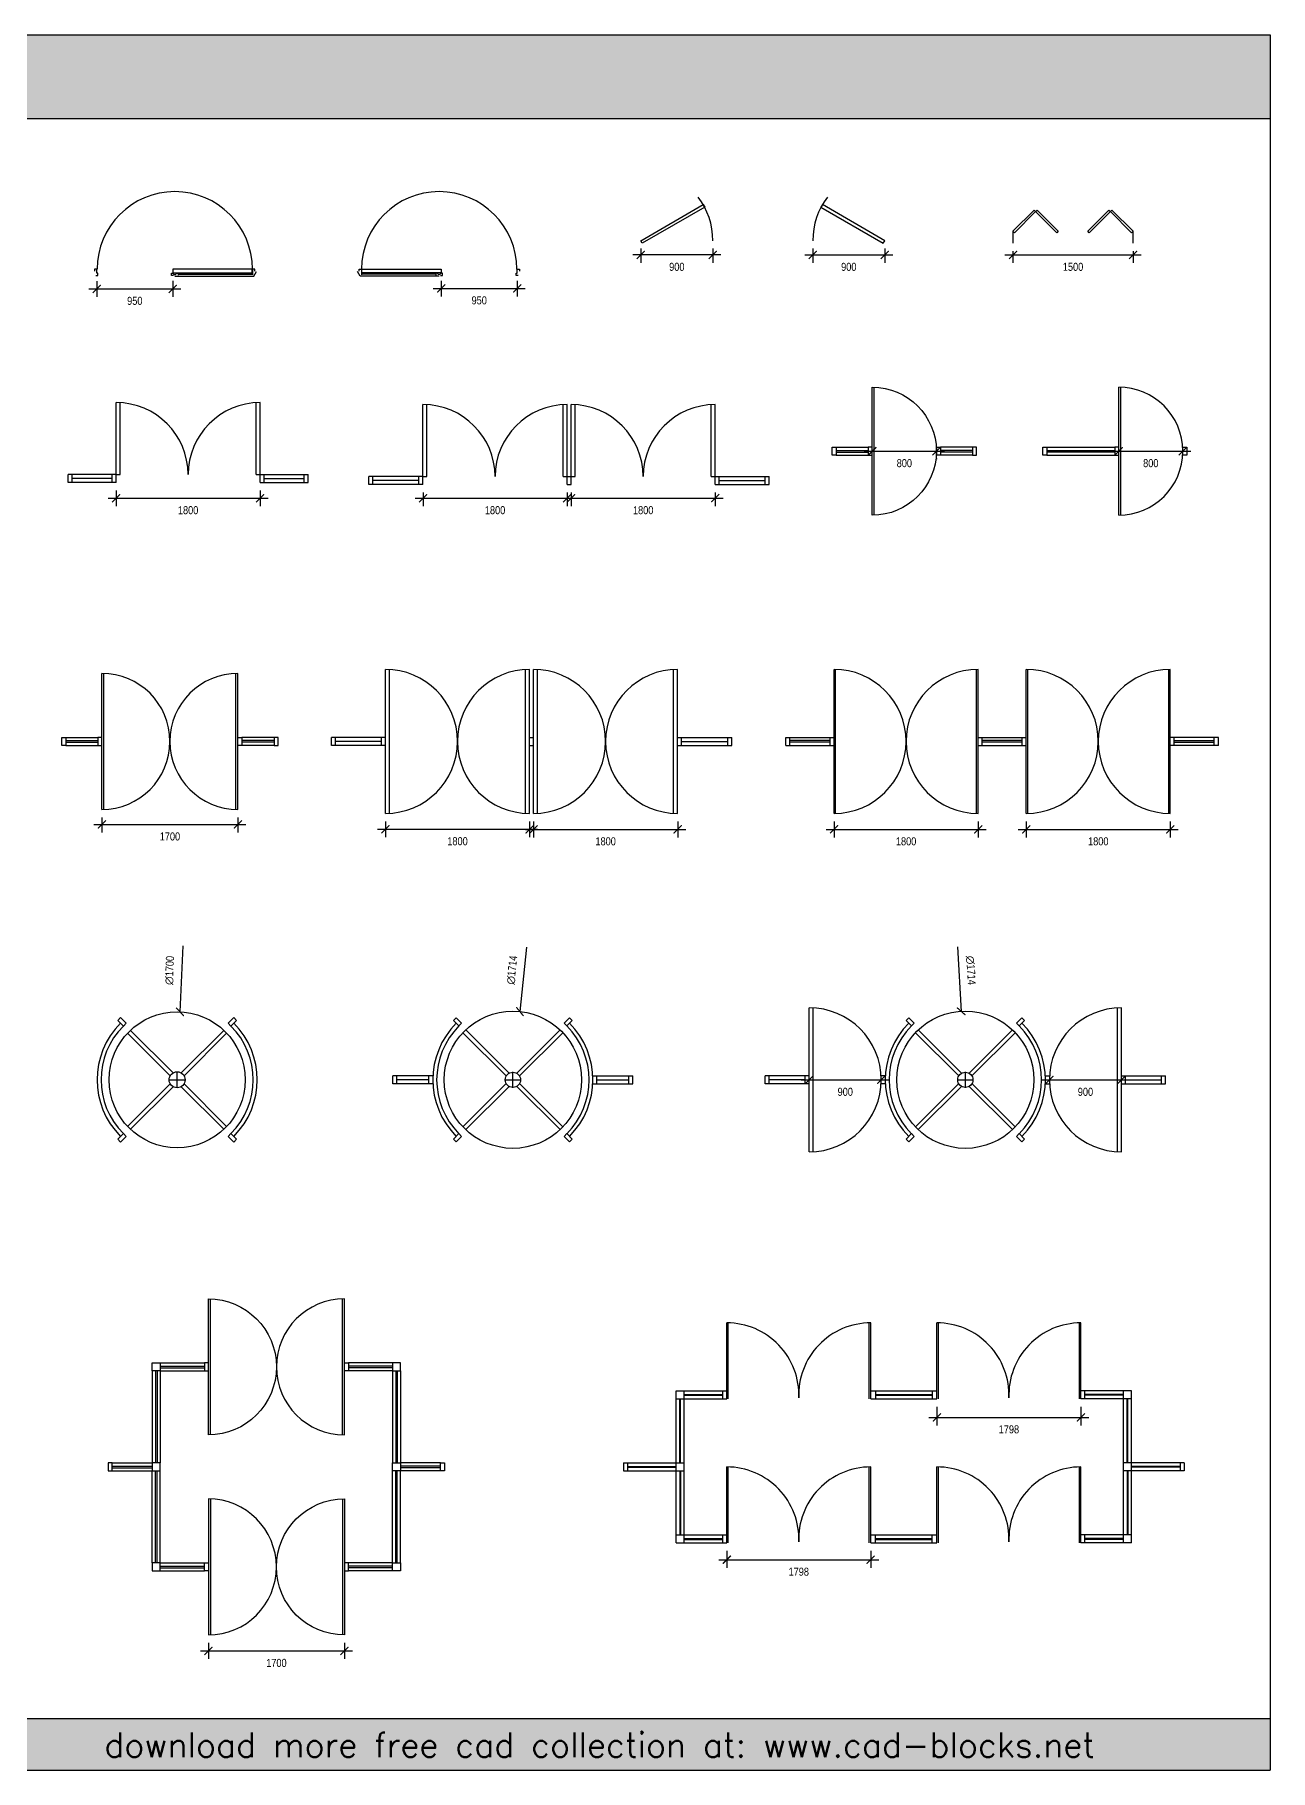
# Model space of a CAD drawing. Header units: millimetres. Extents: x -8671 to 35270, y 66420 to 88108.
# Drawn here: x 19838 to 35270, y 66420 to 88108 of the extents above; entities that cross this region are included whole.
import ezdxf

# ---------------------------------------------------------------- set-up
doc = ezdxf.new("R2010")
doc.units = ezdxf.units.MM
doc.layers.add('www.cad-blocks.net', color=7, linetype='Continuous')
doc.styles.add('DIM', font='', dxfattribs={"height": 100})
doc.styles.get("Standard").update_dxf_attribs({"font": 'arial.ttf'})
doc.styles.get('DIM').set_extended_font_data('VNI-Helve-Condense')
doc.dimstyles.new('100', dxfattribs={"dimtxt": 100, "dimasz": 100, "dimexe": 100, "dimexo": 100, "dimgap": 100, "dimtad": 2, "dimdec": 0, "dimzin": 0, "dimdsep": 46, "dimtxsty": 'DIM', "dimblk": 'ARCHTICK', "dimcen": 100, "dimdle": 100, "dimadec": 0, "dimazin": 0, "dimtfac": 1, "dimtdec": 0, "dimtofl": 0, "dimtmove": 0, "dimatfit": 3, "dimldrblk": 'ARCHTICK', "dimfxl": 0, "dimtolj": 1, "dimtzin": 0, "dimarcsym": 0})

# ---------------------------------------------------------------- blocks, each defined once
blk = doc.blocks.new('format')
at = {"true_color": 0x546d8e}
h = blk.add_hatch(color=155, dxfattribs=at)
h.set_gradient(color1=(68, 68, 68), color2=(84, 109, 142), tint=1)
h.paths.add_polyline_path([(-4943, 88108), (-4943, 87060), (35270, 87060), (35270, 88108)])
h = blk.add_hatch(color=155, dxfattribs=at)
h.set_gradient(color1=(68, 68, 68), color2=(84, 109, 142), tint=1)
h.paths.add_polyline_path([(-4943, 67066), (-4943, 66420), (35270, 66420), (35270, 67066)])
at = {"color": 155, "true_color": 0x546d8e}
for p, q in [((-4943, 88108), (35270, 88108)), ((35270, 88108), (35270, 66420)), ((-4943, 87060), (35270, 87060)), ((-4943, 67066), (35270, 67066)), ((-4943, 66420), (35270, 66420))]:
    blk.add_line(p, q, dxfattribs=at)
at = {"layer": 'www.cad-blocks.net', "insert": (20708, 66890), "char_height": 307.12, "attachment_point": 1}
blk.add_mtext_dynamic_manual_height_columns('{\\Fsimplex|c0;\\C255;\\c16777215;download more free cad collection at: www.cad-blocks.net}', width=45138.16, gutter_width=12.5, heights=[0], dxfattribs=at)
blk = doc.blocks.new('A$C6CEE78AA')
for p, q in [((1045, 25), (1975, 25)), ((1990, 0), (2025, 55)), ((1005, 0), (1990, 0))]:
    blk.add_line(p, q)
for points in [[(20, 5), (45, 5), (45, 35), (30, 35), (30, 85), (0, 85), (0, 60)], [(990, 5), (965, 5), (965, 35), (980, 35), (995, 20), (1015, 20), (1030, 35), (1045, 35), (1045, 10)], [(2005, 60), (2005, 85), (1975, 85), (1975, 15)]]:
    blk.add_lwpolyline(points)
blk.add_lwpolyline([(1970, 85), (980, 85), (980, 40), (1970, 40)], close=True)
blk.add_arc((1005, 85), 970, 0, 180)
blk = doc.blocks.new('A$C47083D60')
for p, q in [((35, 0), (0, 55)), ((980, 25), (50, 25)), ((1020, 0), (35, 0))]:
    blk.add_line(p, q)
for points in [[(20, 60), (20, 85), (50, 85), (50, 15)], [(1035, 5), (1060, 5), (1060, 35), (1045, 35), (1030, 20), (1010, 20), (995, 35), (980, 35), (980, 10)], [(2005, 5), (1980, 5), (1980, 35), (1995, 35), (1995, 85), (2025, 85), (2025, 60)]]:
    blk.add_lwpolyline(points)
blk.add_lwpolyline([(55, 85), (1045, 85), (1045, 40), (55, 40)], close=True)
blk.add_arc((1020, 85), 970, 0, 180)
blk = doc.blocks.new('A$C2BF52A1F')
blk.add_lwpolyline([(19, 0), (0, 32), (779, 482), (798, 450)], close=True)
blk.add_arc((0, 32), 900, 0, 37.3101)
blk = doc.blocks.new('A$C48774158')
blk.add_lwpolyline([(881, 0), (900, 32), (121, 482), (102, 450)], close=True)
blk.add_arc((900, 32), 900, 142.6899, 180)
blk = doc.blocks.new('A$C44466CE1')
for p, q in [((0, 150), (0, 0)), ((1500, 0), (1500, 150))]:
    blk.add_line(p, q)
for points in [[(18, 132), (0, 150), (265, 415), (283, 397)], [(548, 132), (283, 397), (301, 415), (566, 150)], [(952, 132), (934, 150), (1199, 415), (1217, 397)], [(1482, 132), (1217, 397), (1235, 415), (1500, 150)]]:
    blk.add_lwpolyline(points, close=True)
blk = doc.blocks.new('A$C0068412A')
for p, q in [((600, 0), (600, 1000)), ((650, 100), (650, 999)), ((2350, 100), (2350, 999)), ((2400, 0), (2400, 1000)), ((600, 100), (0, 100)), ((0, 0), (0, 100)), ((600, 0), (0, 0)), ((50, 0), (50, 100)), ((550, 50), (50, 50)), ((550, 0), (550, 100)), ((600, 100), (650, 100)), ((2350, 100), (2400, 100)), ((2400, 100), (3000, 100)), ((2400, 0), (3000, 0)), ((2450, 0), (2450, 100)), ((2450, 50), (2950, 50)), ((2950, 0), (2950, 100)), ((3000, 0), (3000, 100))]:
    blk.add_line(p, q)
for centre, start, end in [((600, 100), 0, 90), ((2400, 100), 90, 180)]:
    blk.add_arc(centre, 900, start, end)
blk = doc.blocks.new('A$C2B3A1B64')
for p, q in [((675, 1), (675, 1000)), ((725, 100), (725, 999)), ((2425, 100), (2425, 999)), ((2475, 1), (2475, 1000)), ((2525, 1), (2525, 1000)), ((2575, 100), (2575, 999)), ((4275, 100), (4275, 999)), ((4325, 1), (4325, 1000)), ((0, 0), (0, 100)), ((675, 100), (0, 100)), ((674, 0), (0, 0)), ((50, 0), (50, 100)), ((625, 50), (50, 50)), ((625, 0), (625, 100)), ((675, 100), (725, 100)), ((2425, 100), (2475, 100)), ((2475, 100), (2525, 100)), ((2476, 0), (2524, 0)), ((2525, 100), (2575, 100)), ((4275, 100), (4325, 100)), ((4325, 100), (5000, 100)), ((4326, 0), (5000, 0)), ((4375, 0), (4375, 100)), ((4375, 50), (4950, 50)), ((4950, 0), (4950, 100)), ((5000, 0), (5000, 100))]:
    blk.add_line(p, q)
for centre, radius, start, end in [((675, 100), 900, 0, 90), ((2475, 100), 900, 90, 180), ((2525, 100), 900, 0, 90), ((4325, 100), 900, 90, 180), ((674, 1), 0.9, 270, 0), ((2476, 1), 0.9, 180, 270), ((2524, 1), 0.9, 270, 0), ((4326, 1), 0.9, 180, 270)]:
    blk.add_arc(centre, radius, start, end)
blk = doc.blocks.new('A$C264F5B45')
for p, q in [((525, 0), (525, 1600)), ((50, 850), (450, 850)), ((50, 810), (450, 810)), ((50, 790), (450, 790)), ((50, 750), (450, 750)), ((1750, 850), (1350, 850)), ((1750, 810), (1350, 810)), ((1750, 790), (1350, 790)), ((1750, 750), (1350, 750))]:
    blk.add_line(p, q)
blk.add_lwpolyline([(500, 1600, -1), (500, 0)], format="xyb", close=True)
for points in [[(0, 850), (50, 850), (50, 750), (0, 750)], [(500, 850), (450, 850), (450, 750), (500, 750)], [(1300, 850), (1350, 850), (1350, 750), (1300, 750)], [(1800, 850), (1750, 850), (1750, 750), (1800, 750)]]:
    blk.add_lwpolyline(points, close=True)
blk = doc.blocks.new('A$C43E04579')
for p, q in [((950, 0), (950, 1600)), ((975, 0), (975, 1600)), ((50, 850), (900, 850)), ((50, 810), (900, 810)), ((50, 790), (900, 790)), ((50, 750), (900, 750))]:
    blk.add_line(p, q)
for points in [[(0, 850), (50, 850), (50, 750), (0, 750)], [(950, 850), (900, 850), (900, 750), (950, 750)], [(1750, 850), (1800, 850), (1800, 750), (1750, 750)]]:
    blk.add_lwpolyline(points, close=True)
blk.add_arc((950, 800), 800, 270, 90)
blk = doc.blocks.new('A$C5795584D')
for p, q in [((500, 0), (500, 1700)), ((525, 0), (525, 1700)), ((2175, 0), (2175, 1700)), ((2200, 0), (2200, 1700)), ((50, 900), (450, 900)), ((2650, 900), (2250, 900)), ((50, 860), (450, 860)), ((50, 840), (450, 840)), ((50, 800), (450, 800)), ((2650, 860), (2250, 860)), ((2650, 840), (2250, 840)), ((2650, 800), (2250, 800))]:
    blk.add_line(p, q)
for points in [[(0, 900), (50, 900), (50, 800), (0, 800)], [(500, 900), (450, 900), (450, 800), (500, 800)], [(2200, 900), (2250, 900), (2250, 800), (2200, 800)], [(2700, 900), (2650, 900), (2650, 800), (2700, 800)]]:
    blk.add_lwpolyline(points, close=True)
for centre, start, end in [((500, 850), 270, 90), ((2200, 850), 90, 270)]:
    blk.add_arc(centre, 850, start, end)
blk = doc.blocks.new('A$C19C41023')
for p, q in [((675, 0), (675, 1800)), ((725, 1), (725, 1799)), ((2425, 1), (2425, 1799)), ((2475, 0), (2475, 1800)), ((2525, 0), (2525, 1800)), ((2575, 1), (2575, 1799)), ((4275, 1), (4275, 1799)), ((4325, 0), (4325, 1800)), ((675, 950), (0, 950)), ((0, 850), (0, 950)), ((50, 850), (50, 950)), ((625, 900), (50, 900)), ((625, 850), (625, 950)), ((2475, 950), (2525, 950)), ((4325, 950), (5000, 950)), ((4375, 850), (4375, 950)), ((4375, 900), (4950, 900)), ((4950, 850), (4950, 950)), ((5000, 850), (5000, 950)), ((675, 850), (0, 850)), ((2475, 850), (2525, 850)), ((4325, 850), (5000, 850))]:
    blk.add_line(p, q)
for centre, start, end in [((675, 900), 270, 90), ((2475, 900), 90, 270), ((2525, 900), 270, 90), ((4325, 900), 90, 270)]:
    blk.add_arc(centre, 900, start, end)
blk = doc.blocks.new('A$C10676B10')
for p, q in [((600, 0), (600, 1800)), ((620, 0), (620, 1800)), ((2380, 0), (2380, 1800)), ((2400, 0), (2400, 1800)), ((3000, 0), (3000, 1800)), ((3020, 0), (3020, 1800)), ((4780, 0), (4780, 1800)), ((4800, 0), (4800, 1800)), ((0, 950), (600, 950)), ((0, 850), (0, 950)), ((50, 850), (50, 950)), ((550, 910), (50, 910)), ((550, 890), (50, 890)), ((550, 850), (550, 950)), ((2400, 950), (3000, 950)), ((2450, 850), (2450, 950)), ((2950, 910), (2450, 910)), ((2950, 890), (2450, 890)), ((2950, 850), (2950, 950)), ((5400, 950), (4800, 950)), ((4850, 850), (4850, 950)), ((4850, 910), (5350, 910)), ((4850, 890), (5350, 890)), ((5350, 850), (5350, 950)), ((5400, 850), (5400, 950)), ((0, 850), (600, 850)), ((2400, 850), (3000, 850)), ((5400, 850), (4800, 850))]:
    blk.add_line(p, q)
for centre, start, end in [((600, 900), 270, 90), ((2400, 900), 90, 270), ((3000, 900), 270, 90), ((4800, 900), 90, 270)]:
    blk.add_arc(centre, 900, start, end)
blk = doc.blocks.new('A$C4CEE4698')
for points in [[(327, 1522), (256, 1592), (292, 1628), (362, 1557), (327, 1522)], [(1670, 1522), (1741, 1592), (1706, 1628), (1635, 1557), (1670, 1522)], [(380, 1433), (912, 901)], [(416, 1468), (948, 936)], [(1049, 936), (1582, 1468)], [(1085, 901), (1617, 1433)], [(380, 267), (912, 799)], [(416, 232), (948, 764)], [(1049, 764), (1582, 232)], [(1085, 799), (1617, 267)], [(327, 178), (256, 108), (292, 72), (362, 143), (327, 178)], [(1670, 178), (1635, 143), (1706, 72), (1741, 108), (1670, 178)]]:
    blk.add_lwpolyline(points)
for radius in [850, 100]:
    blk.add_circle((999, 850), radius)
for radius, start, end in [(1000, 135, 225), (1000, 135, 225), (950, 135, 225), (950, 315, 45), (1000, 315, 45), (1000, 315, 45)]:
    blk.add_arc((999, 850), radius, start, end)
blk = doc.blocks.new('A$C715E23D6')
for p, q in [((501, 907), (0, 907)), ((0, 807), (0, 907)), ((50, 807), (50, 907)), ((451, 807), (451, 907)), ((2499, 907), (3000, 907)), ((2549, 807), (2549, 907)), ((2950, 807), (2950, 907)), ((3000, 807), (3000, 907)), ((501, 807), (0, 807)), ((451, 857), (50, 857)), ((2499, 807), (3000, 807)), ((2549, 857), (2950, 857))]:
    blk.add_line(p, q)
for points in [[(827, 1531), (759, 1598), (793, 1632), (860, 1564), (827, 1531)], [(2173, 1531), (2241, 1598), (2207, 1632), (2140, 1564), (2173, 1531)], [(877, 1446), (1418, 906)], [(911, 1480), (1452, 939)], [(1548, 939), (2089, 1480)], [(1582, 906), (2123, 1446)], [(877, 268), (1418, 809)], [(911, 234), (1452, 775)], [(1548, 775), (2089, 234)], [(1582, 809), (2123, 268)], [(827, 184), (759, 116), (793, 83), (860, 150), (827, 184)], [(2173, 184), (2140, 150), (2207, 83), (2241, 116), (2173, 184)]]:
    blk.add_lwpolyline(points)
for radius in [857, 95.2]:
    blk.add_circle((1500, 857), radius)
for radius, start, end in [(1000, 135, 225), (952, 135, 225), (952, 315, 45), (1000, 315, 45)]:
    blk.add_arc((1500, 857), radius, start, end)
blk = doc.blocks.new('A$C58F9598C')
for p, q in [((550, 0), (550, 1800)), ((600, 1), (600, 1799)), ((4400, 1), (4400, 1799)), ((4450, 0), (4450, 1800)), ((550, 950), (0, 950)), ((0, 850), (0, 950)), ((50, 850), (50, 950)), ((500, 900), (50, 900)), ((500, 850), (500, 950)), ((1501, 950), (1449, 950)), ((3499, 950), (3551, 950)), ((4450, 950), (5000, 950)), ((4500, 850), (4500, 950)), ((4500, 900), (4950, 900)), ((4950, 850), (4950, 950)), ((5000, 850), (5000, 950)), ((550, 850), (0, 850)), ((1501, 850), (1449, 850)), ((3499, 850), (3551, 850)), ((4450, 850), (5000, 850))]:
    blk.add_line(p, q)
for points in [[(1827, 1573), (1759, 1641), (1793, 1674), (1860, 1607), (1827, 1573)], [(1911, 1523), (2452, 982)], [(2548, 982), (3089, 1523)], [(3173, 1573), (3241, 1641), (3207, 1674), (3140, 1607), (3173, 1573)], [(1877, 1489), (2418, 948)], [(2582, 948), (3123, 1489)], [(1877, 311), (2418, 852)], [(1911, 277), (2452, 818)], [(2548, 818), (3089, 277)], [(2582, 852), (3123, 311)], [(1827, 227), (1759, 159), (1793, 126), (1860, 193), (1827, 227)], [(3173, 227), (3140, 193), (3207, 126), (3241, 159), (3173, 227)]]:
    blk.add_lwpolyline(points)
for radius in [857, 95.2]:
    blk.add_circle((2500, 900), radius)
for centre, radius, start, end in [((550, 900), 900, 270, 90), ((4450, 900), 900, 90, 270), ((2500, 900), 1000, 135, 225), ((2500, 900), 952, 135, 225), ((2500, 900), 952, 315, 45), ((2500, 900), 1000, 315, 45)]:
    blk.add_arc(centre, radius, start, end)
blk = doc.blocks.new('A$C244911D8')
for p, q in [((1275, 2500), (1275, 4200)), ((2925, 2500), (2925, 4200)), ((550, 3300), (550, 2150)), ((590, 3300), (590, 2150)), ((610, 3300), (610, 2150)), ((650, 3400), (1200, 3400)), ((650, 3360), (1200, 3360)), ((650, 3340), (1200, 3340)), ((650, 3300), (650, 2150)), ((650, 3300), (1200, 3300)), ((3550, 3400), (3000, 3400)), ((3550, 3360), (3000, 3360)), ((3550, 3340), (3000, 3340)), ((3550, 3300), (3000, 3300)), ((3550, 3300), (3550, 2150)), ((3590, 3300), (3590, 2150)), ((3610, 3300), (3610, 2150)), ((3650, 3300), (3650, 2150)), ((50, 2150), (550, 2150)), ((50, 2110), (550, 2110)), ((50, 2090), (550, 2090)), ((50, 2050), (550, 2050)), ((550, 900), (550, 2050)), ((590, 900), (590, 2050)), ((610, 900), (610, 2050)), ((650, 900), (650, 2050)), ((3550, 900), (3550, 2050)), ((3590, 900), (3590, 2050)), ((3610, 900), (3610, 2050)), ((4150, 2150), (3650, 2150)), ((4150, 2110), (3650, 2110)), ((4150, 2090), (3650, 2090)), ((4150, 2050), (3650, 2050)), ((3650, 900), (3650, 2050)), ((1275, 1700), (1275, 0)), ((2925, 1700), (2925, 0)), ((650, 900), (1200, 900)), ((3550, 900), (3000, 900)), ((650, 860), (1200, 860)), ((650, 840), (1200, 840)), ((650, 800), (1200, 800)), ((3550, 860), (3000, 860)), ((3550, 840), (3000, 840)), ((3550, 800), (3000, 800))]:
    blk.add_line(p, q)
for points in [[(1250, 4200, -1), (1250, 2500)], [(2950, 4200, 1), (2950, 2500)], [(1250, 0, 1), (1250, 1700)], [(2950, 0, -1), (2950, 1700)]]:
    blk.add_lwpolyline(points, format="xyb", close=True)
for points in [[(650, 3400), (650, 3300), (550, 3300), (550, 3400)], [(1250, 3400), (1200, 3400), (1200, 3300), (1250, 3300)], [(2950, 3400), (3000, 3400), (3000, 3300), (2950, 3300)], [(3550, 3400), (3550, 3300), (3650, 3300), (3650, 3400)], [(50, 2050), (50, 2150), (0, 2150), (0, 2050)], [(650, 2050), (650, 2150), (550, 2150), (550, 2050)], [(3550, 2050), (3550, 2150), (3650, 2150), (3650, 2050)], [(4150, 2050), (4150, 2150), (4200, 2150), (4200, 2050)], [(650, 800), (650, 900), (550, 900), (550, 800)], [(1250, 800), (1200, 800), (1200, 900), (1250, 900)], [(2950, 800), (3000, 800), (3000, 900), (2950, 900)], [(3550, 800), (3550, 900), (3650, 900), (3650, 800)]]:
    blk.add_lwpolyline(points, close=True)
blk = doc.blocks.new('A$C13F91B35')
for p, q in [((1288, 1800), (1288, 2750)), ((1306, 1800), (1306, 2750)), ((3069, 1800), (3069, 2750)), ((3087, 1800), (3087, 2750)), ((3913, 1800), (3913, 2750)), ((3931, 1800), (3931, 2750)), ((5694, 1800), (5694, 2750)), ((5712, 1800), (5712, 2750)), ((657, 1900), (1288, 1900)), ((657, 0), (657, 1900)), ((657, 1800), (1288, 1800)), ((702, 1000), (702, 1800)), ((712, 1000), (712, 1800)), ((757, 0), (757, 1900)), ((757, 1855), (1238, 1855)), ((757, 1845), (1238, 1845)), ((1238, 1800), (1238, 1900)), ((3087, 1900), (3913, 1900)), ((3087, 1800), (3913, 1800)), ((3148, 1900), (3148, 1800)), ((3148, 1855), (3852, 1855)), ((3148, 1845), (3852, 1845)), ((3852, 1900), (3852, 1800)), ((6343, 1900), (5712, 1900)), ((6343, 1800), (5712, 1800)), ((5762, 1800), (5762, 1900)), ((6243, 1855), (5762, 1855)), ((6243, 1845), (5762, 1845)), ((6243, 0), (6243, 1900)), ((6288, 1000), (6288, 1800)), ((6298, 1000), (6298, 1800)), ((6343, 0), (6343, 1900)), ((0, 1000), (0, 900)), ((0, 1000), (757, 1000)), ((0, 900), (757, 900)), ((50, 1000), (50, 900)), ((50, 955), (657, 955)), ((50, 945), (657, 945)), ((702, 900), (702, 100)), ((712, 900), (712, 100)), ((1288, 0), (1288, 950)), ((1306, 0), (1306, 950)), ((3069, 0), (3069, 950)), ((3087, 0), (3087, 950)), ((3913, 0), (3913, 950)), ((3931, 0), (3931, 950)), ((5694, 0), (5694, 950)), ((5712, 0), (5712, 950)), ((7000, 1000), (6243, 1000)), ((7000, 900), (6243, 900)), ((6288, 900), (6288, 100)), ((6298, 900), (6298, 100)), ((6950, 955), (6343, 955)), ((6950, 945), (6343, 945)), ((6950, 1000), (6950, 900)), ((7000, 1000), (7000, 900)), ((657, 100), (1288, 100)), ((657, 0), (1288, 0)), ((757, 55), (1238, 55)), ((757, 45), (1238, 45)), ((1238, 0), (1238, 100)), ((3087, 100), (3913, 100)), ((3087, 0), (3913, 0)), ((3148, 0), (3148, 100)), ((3148, 55), (3852, 55)), ((3148, 45), (3852, 45)), ((3852, 0), (3852, 100)), ((6343, 100), (5712, 100)), ((6343, 0), (5712, 0)), ((5762, 0), (5762, 100)), ((6243, 55), (5762, 55)), ((6243, 45), (5762, 45))]:
    blk.add_line(p, q)
for centre, start, end in [((1288, 1850), 357.5797, 90), ((3087, 1850), 90, 182.4203), ((3913, 1850), 357.5797, 90), ((5712, 1850), 90, 182.4203), ((1288, 50), 357.5797, 90), ((3087, 50), 90, 182.4203), ((3913, 50), 357.5797, 90), ((5712, 50), 90, 182.4203)]:
    blk.add_arc(centre, 900, start, end)
blk = doc.blocks.new('_ArchTick')
at = {"color": 0, "linetype": 'ByBlock', "const_width": 0.15}
blk.add_lwpolyline([(-0.5, -0.5), (0.5, 0.5)], dxfattribs=at)
blk = doc.blocks.new('*D176')
at = {"color": 0, "lineweight": -2}
for p, q in [((20613, 85028), (20613, 84832)), ((21563, 85033), (21563, 84832)), ((20513, 84932), (21663, 84932))]:
    blk.add_line(p, q, dxfattribs=at)
at = {"layer": 'DEFPOINTS', "color": 0}
for p in [(20613, 85128), (21563, 85133), (21563, 84932)]:
    blk.add_point(p, dxfattribs=at)
at = {"color": 0, "lineweight": -2, "xscale": 100, "yscale": 100, "zscale": 100, "rotation": 180}
blk.add_blockref('_ArchTick', (20613, 84932), dxfattribs=at)
at = {"color": 0, "lineweight": -2, "xscale": 100, "yscale": 100, "zscale": 100}
blk.add_blockref('_ArchTick', (21563, 84932), dxfattribs=at)
at = {"color": 0, "insert": (21088, 84782), "char_height": 100, "attachment_point": 5, "style": 'DIM'}
blk.add_mtext('\\A1;950', dxfattribs=at)
blk = doc.blocks.new('*D177')
at = {"color": 0, "lineweight": -2}
for p, q in [((24915, 85033), (24915, 84838)), ((25865, 85033), (25865, 84838)), ((24815, 84938), (25965, 84938))]:
    blk.add_line(p, q, dxfattribs=at)
at = {"layer": 'DEFPOINTS', "color": 0}
for p in [(24915, 85133), (25865, 85133), (25865, 84938)]:
    blk.add_point(p, dxfattribs=at)
at = {"color": 0, "lineweight": -2, "xscale": 100, "yscale": 100, "zscale": 100, "rotation": 180}
blk.add_blockref('_ArchTick', (24915, 84938), dxfattribs=at)
at = {"color": 0, "lineweight": -2, "xscale": 100, "yscale": 100, "zscale": 100}
blk.add_blockref('_ArchTick', (25865, 84938), dxfattribs=at)
at = {"color": 0, "insert": (25390, 84788), "char_height": 100, "attachment_point": 5, "style": 'DIM'}
blk.add_mtext('\\A1;950', dxfattribs=at)
blk = doc.blocks.new('*D178')
at = {"color": 0, "lineweight": -2}
for p, q in [((28408, 85357), (27308, 85357)), ((27408, 85435), (27408, 85257)), ((28308, 85435), (28308, 85257))]:
    blk.add_line(p, q, dxfattribs=at)
at = {"layer": 'DEFPOINTS', "color": 0}
for p in [(27408, 85535), (28308, 85535), (27408, 85357)]:
    blk.add_point(p, dxfattribs=at)
at = {"color": 0, "lineweight": -2, "xscale": 100, "yscale": 100, "zscale": 100, "rotation": 180}
blk.add_blockref('_ArchTick', (27408, 85357), dxfattribs=at)
at = {"color": 0, "lineweight": -2, "xscale": 100, "yscale": 100, "zscale": 100}
blk.add_blockref('_ArchTick', (28308, 85357), dxfattribs=at)
at = {"color": 0, "insert": (27858, 85207), "char_height": 100, "attachment_point": 5, "style": 'DIM'}
blk.add_mtext('\\A1;900', dxfattribs=at)
blk = doc.blocks.new('*D179')
at = {"color": 0, "lineweight": -2}
for p, q in [((29456, 85357), (30556, 85357)), ((29556, 85435), (29556, 85257)), ((30456, 85435), (30456, 85257))]:
    blk.add_line(p, q, dxfattribs=at)
at = {"layer": 'DEFPOINTS', "color": 0}
for p in [(29556, 85535), (30456, 85535), (30456, 85357)]:
    blk.add_point(p, dxfattribs=at)
at = {"color": 0, "lineweight": -2, "xscale": 100, "yscale": 100, "zscale": 100, "rotation": 180}
blk.add_blockref('_ArchTick', (29556, 85357), dxfattribs=at)
at = {"color": 0, "lineweight": -2, "xscale": 100, "yscale": 100, "zscale": 100}
blk.add_blockref('_ArchTick', (30456, 85357), dxfattribs=at)
at = {"color": 0, "insert": (30006, 85207), "char_height": 100, "attachment_point": 5, "style": 'DIM'}
blk.add_mtext('\\A1;900', dxfattribs=at)
blk = doc.blocks.new('*D180')
at = {"color": 0, "lineweight": -2}
for p, q in [((31957, 85357), (33657, 85357)), ((32057, 85402), (32057, 85257)), ((33557, 85402), (33557, 85257))]:
    blk.add_line(p, q, dxfattribs=at)
at = {"layer": 'DEFPOINTS', "color": 0}
for p in [(32057, 85502), (33557, 85502), (33557, 85357)]:
    blk.add_point(p, dxfattribs=at)
at = {"color": 0, "lineweight": -2, "xscale": 100, "yscale": 100, "zscale": 100, "rotation": 180}
blk.add_blockref('_ArchTick', (32057, 85357), dxfattribs=at)
at = {"color": 0, "lineweight": -2, "xscale": 100, "yscale": 100, "zscale": 100}
blk.add_blockref('_ArchTick', (33557, 85357), dxfattribs=at)
at = {"color": 0, "insert": (32807, 85207), "char_height": 100, "attachment_point": 5, "style": 'DIM'}
blk.add_mtext('\\A1;1500', dxfattribs=at)
blk = doc.blocks.new('*D181')
at = {"color": 0, "lineweight": -2}
for p, q in [((20754, 82316), (22754, 82316)), ((20854, 82411), (20854, 82216)), ((22654, 82411), (22654, 82216))]:
    blk.add_line(p, q, dxfattribs=at)
at = {"layer": 'DEFPOINTS', "color": 0}
for p in [(20854, 82511), (22654, 82511), (22654, 82316)]:
    blk.add_point(p, dxfattribs=at)
at = {"color": 0, "lineweight": -2, "xscale": 100, "yscale": 100, "zscale": 100, "rotation": 180}
blk.add_blockref('_ArchTick', (20854, 82316), dxfattribs=at)
at = {"color": 0, "lineweight": -2, "xscale": 100, "yscale": 100, "zscale": 100}
blk.add_blockref('_ArchTick', (22654, 82316), dxfattribs=at)
at = {"color": 0, "insert": (21754, 82166), "char_height": 100, "attachment_point": 5, "style": 'DIM'}
blk.add_mtext('\\A1;1800', dxfattribs=at)
blk = doc.blocks.new('*D182')
at = {"color": 0, "lineweight": -2}
for p, q in [((24588, 82316), (26588, 82316)), ((24688, 82387), (24688, 82216)), ((26488, 82387), (26488, 82216))]:
    blk.add_line(p, q, dxfattribs=at)
at = {"layer": 'DEFPOINTS', "color": 0}
for p in [(24688, 82487), (26488, 82487), (26488, 82316)]:
    blk.add_point(p, dxfattribs=at)
at = {"color": 0, "lineweight": -2, "xscale": 100, "yscale": 100, "zscale": 100, "rotation": 180}
blk.add_blockref('_ArchTick', (24688, 82316), dxfattribs=at)
at = {"color": 0, "lineweight": -2, "xscale": 100, "yscale": 100, "zscale": 100}
blk.add_blockref('_ArchTick', (26488, 82316), dxfattribs=at)
at = {"color": 0, "insert": (25588, 82166), "char_height": 100, "attachment_point": 5, "style": 'DIM'}
blk.add_mtext('\\A1;1800', dxfattribs=at)
blk = doc.blocks.new('*D183')
at = {"color": 0, "lineweight": -2}
for p, q in [((26438, 82316), (28438, 82316)), ((26538, 82387), (26538, 82216)), ((28338, 82387), (28338, 82216))]:
    blk.add_line(p, q, dxfattribs=at)
at = {"layer": 'DEFPOINTS', "color": 0}
for p in [(26538, 82487), (28338, 82487), (28338, 82316)]:
    blk.add_point(p, dxfattribs=at)
at = {"color": 0, "lineweight": -2, "xscale": 100, "yscale": 100, "zscale": 100, "rotation": 180}
blk.add_blockref('_ArchTick', (26538, 82316), dxfattribs=at)
at = {"color": 0, "lineweight": -2, "xscale": 100, "yscale": 100, "zscale": 100}
blk.add_blockref('_ArchTick', (28338, 82316), dxfattribs=at)
at = {"color": 0, "insert": (27438, 82166), "char_height": 100, "attachment_point": 5, "style": 'DIM'}
blk.add_mtext('\\A1;1800', dxfattribs=at)
blk = doc.blocks.new('*D184')
at = {"color": 0, "lineweight": -2}
for p, q in [((30200, 82904), (31200, 82904)), ((31100, 82812), (31100, 82804))]:
    blk.add_line(p, q, dxfattribs=at)
at = {"layer": 'DEFPOINTS', "color": 0}
for p in [(30300, 82904), (31100, 82912), (31100, 82904)]:
    blk.add_point(p, dxfattribs=at)
at = {"color": 0, "lineweight": -2, "xscale": 100, "yscale": 100, "zscale": 100, "rotation": 180}
blk.add_blockref('_ArchTick', (30300, 82904), dxfattribs=at)
at = {"color": 0, "lineweight": -2, "xscale": 100, "yscale": 100, "zscale": 100}
blk.add_blockref('_ArchTick', (31100, 82904), dxfattribs=at)
at = {"color": 0, "insert": (30700, 82754), "char_height": 100, "attachment_point": 5, "style": 'DIM'}
blk.add_mtext('\\A1;800', dxfattribs=at)
blk = doc.blocks.new('*D185')
at = {"color": 0, "lineweight": -2}
blk.add_line((33278, 82904), (34278, 82904), dxfattribs=at)
at = {"layer": 'DEFPOINTS', "color": 0}
for p in [(33378, 82904), (34178, 82904), (34178, 82904)]:
    blk.add_point(p, dxfattribs=at)
at = {"color": 0, "lineweight": -2, "xscale": 100, "yscale": 100, "zscale": 100, "rotation": 180}
blk.add_blockref('_ArchTick', (33378, 82904), dxfattribs=at)
at = {"color": 0, "lineweight": -2, "xscale": 100, "yscale": 100, "zscale": 100}
blk.add_blockref('_ArchTick', (34178, 82904), dxfattribs=at)
at = {"color": 0, "insert": (33778, 82754), "char_height": 100, "attachment_point": 5, "style": 'DIM'}
blk.add_mtext('\\A1;800', dxfattribs=at)
blk = doc.blocks.new('*D186')
at = {"color": 0, "lineweight": -2}
for p, q in [((20677, 78327), (20677, 78139)), ((22377, 78327), (22377, 78139)), ((20577, 78239), (22477, 78239))]:
    blk.add_line(p, q, dxfattribs=at)
at = {"layer": 'DEFPOINTS', "color": 0}
for p in [(20677, 78427), (22377, 78427), (22377, 78239)]:
    blk.add_point(p, dxfattribs=at)
at = {"color": 0, "lineweight": -2, "xscale": 100, "yscale": 100, "zscale": 100, "rotation": 180}
blk.add_blockref('_ArchTick', (20677, 78239), dxfattribs=at)
at = {"color": 0, "lineweight": -2, "xscale": 100, "yscale": 100, "zscale": 100}
blk.add_blockref('_ArchTick', (22377, 78239), dxfattribs=at)
at = {"color": 0, "insert": (21527, 78089), "char_height": 100, "attachment_point": 5, "style": 'DIM'}
blk.add_mtext('\\A1;1700', dxfattribs=at)
blk = doc.blocks.new('*D187')
at = {"color": 0, "lineweight": -2}
for p, q in [((24119, 78179), (26119, 78179)), ((24219, 78277), (24219, 78079)), ((26019, 78277), (26019, 78079))]:
    blk.add_line(p, q, dxfattribs=at)
at = {"layer": 'DEFPOINTS', "color": 0}
for p in [(24219, 78377), (26019, 78377), (26019, 78179)]:
    blk.add_point(p, dxfattribs=at)
at = {"color": 0, "lineweight": -2, "xscale": 100, "yscale": 100, "zscale": 100, "rotation": 180}
blk.add_blockref('_ArchTick', (24219, 78179), dxfattribs=at)
at = {"color": 0, "lineweight": -2, "xscale": 100, "yscale": 100, "zscale": 100}
blk.add_blockref('_ArchTick', (26019, 78179), dxfattribs=at)
at = {"color": 0, "insert": (25119, 78029), "char_height": 100, "attachment_point": 5, "style": 'DIM'}
blk.add_mtext('\\A1;1800', dxfattribs=at)
blk = doc.blocks.new('*D188')
at = {"color": 0, "lineweight": -2}
for p, q in [((25969, 78178), (27969, 78178)), ((26069, 78277), (26069, 78078)), ((27869, 78277), (27869, 78078))]:
    blk.add_line(p, q, dxfattribs=at)
at = {"layer": 'DEFPOINTS', "color": 0}
for p in [(26069, 78377), (27869, 78377), (27869, 78178)]:
    blk.add_point(p, dxfattribs=at)
at = {"color": 0, "lineweight": -2, "xscale": 100, "yscale": 100, "zscale": 100, "rotation": 180}
blk.add_blockref('_ArchTick', (26069, 78178), dxfattribs=at)
at = {"color": 0, "lineweight": -2, "xscale": 100, "yscale": 100, "zscale": 100}
blk.add_blockref('_ArchTick', (27869, 78178), dxfattribs=at)
at = {"color": 0, "insert": (26969, 78028), "char_height": 100, "attachment_point": 5, "style": 'DIM'}
blk.add_mtext('\\A1;1800', dxfattribs=at)
blk = doc.blocks.new('*D189')
at = {"color": 0, "lineweight": -2}
for p, q in [((29722, 78178), (31722, 78178)), ((29822, 78277), (29822, 78078)), ((31622, 78277), (31622, 78078))]:
    blk.add_line(p, q, dxfattribs=at)
at = {"layer": 'DEFPOINTS', "color": 0}
for p in [(29822, 78377), (31622, 78377), (31622, 78178)]:
    blk.add_point(p, dxfattribs=at)
at = {"color": 0, "lineweight": -2, "xscale": 100, "yscale": 100, "zscale": 100, "rotation": 180}
blk.add_blockref('_ArchTick', (29822, 78178), dxfattribs=at)
at = {"color": 0, "lineweight": -2, "xscale": 100, "yscale": 100, "zscale": 100}
blk.add_blockref('_ArchTick', (31622, 78178), dxfattribs=at)
at = {"color": 0, "insert": (30722, 78028), "char_height": 100, "attachment_point": 5, "style": 'DIM'}
blk.add_mtext('\\A1;1800', dxfattribs=at)
blk = doc.blocks.new('*D190')
at = {"color": 0, "lineweight": -2}
for p, q in [((32122, 78178), (34122, 78178)), ((32222, 78277), (32222, 78078)), ((34022, 78277), (34022, 78078))]:
    blk.add_line(p, q, dxfattribs=at)
at = {"layer": 'DEFPOINTS', "color": 0}
for p in [(32222, 78377), (34022, 78377), (34022, 78178)]:
    blk.add_point(p, dxfattribs=at)
at = {"color": 0, "lineweight": -2, "xscale": 100, "yscale": 100, "zscale": 100, "rotation": 180}
blk.add_blockref('_ArchTick', (32222, 78178), dxfattribs=at)
at = {"color": 0, "lineweight": -2, "xscale": 100, "yscale": 100, "zscale": 100}
blk.add_blockref('_ArchTick', (34022, 78178), dxfattribs=at)
at = {"color": 0, "insert": (33122, 78028), "char_height": 100, "attachment_point": 5, "style": 'DIM'}
blk.add_mtext('\\A1;1800', dxfattribs=at)
blk = doc.blocks.new('*D191')
at = {"color": 0, "lineweight": -2}
for p, q in [((21687, 76721), (21652, 75898)), ((21517, 75048), (21717, 75048)), ((21617, 74948), (21617, 75148))]:
    blk.add_line(p, q, dxfattribs=at)
at = {"layer": 'DEFPOINTS', "color": 0}
for p in [(21652, 75898), (21581, 74199)]:
    blk.add_point(p, dxfattribs=at)
at = {"color": 0, "lineweight": -2, "xscale": 100, "yscale": 100, "zscale": 100, "rotation": 267.6083892179788}
blk.add_blockref('_ArchTick', (21652, 75898), dxfattribs=at)
at = {"color": 0, "insert": (21524, 76415), "char_height": 100, "attachment_point": 5, "rotation": 87.6084, "style": 'DIM'}
blk.add_mtext('\\A1;∅1700', dxfattribs=at)
blk = doc.blocks.new('*D192')
at = {"color": 0, "lineweight": -2}
for p, q in [((25982, 76706), (25898, 75901)), ((25710, 75048), (25910, 75048)), ((25810, 74948), (25810, 75148))]:
    blk.add_line(p, q, dxfattribs=at)
at = {"layer": 'DEFPOINTS', "color": 0}
for p in [(25898, 75901), (25722, 74196)]:
    blk.add_point(p, dxfattribs=at)
at = {"color": 0, "lineweight": -2, "xscale": 100, "yscale": 100, "zscale": 100, "rotation": 264.1065844495641}
blk.add_blockref('_ArchTick', (25898, 75901), dxfattribs=at)
at = {"color": 0, "insert": (25801, 76419), "char_height": 100, "attachment_point": 5, "rotation": 84.1066, "style": 'DIM'}
blk.add_mtext('\\A1;∅1714', dxfattribs=at)
blk = doc.blocks.new('*D193')
at = {"color": 0, "lineweight": -2}
for p, q in [((31362, 76712), (31410, 75904)), ((31362, 75048), (31562, 75048)), ((31462, 74948), (31462, 75148))]:
    blk.add_line(p, q, dxfattribs=at)
at = {"layer": 'DEFPOINTS', "color": 0}
for p in [(31410, 75904), (31513, 74193)]:
    blk.add_point(p, dxfattribs=at)
at = {"color": 0, "lineweight": -2, "xscale": 100, "yscale": 100, "zscale": 100, "rotation": 273.4339566945823}
blk.add_blockref('_ArchTick', (31410, 75904), dxfattribs=at)
at = {"color": 0, "insert": (31530, 76417), "char_height": 100, "attachment_point": 5, "rotation": 273.434, "style": 'DIM'}
blk.add_mtext('\\A1;∅1714', dxfattribs=at)
blk = doc.blocks.new('*D194')
at = {"color": 0, "lineweight": -2}
blk.add_line((29412, 75048), (30512, 75048), dxfattribs=at)
at = {"layer": 'DEFPOINTS', "color": 0}
for p in [(29512, 75048), (30412, 75048), (30412, 75048)]:
    blk.add_point(p, dxfattribs=at)
at = {"color": 0, "lineweight": -2, "xscale": 100, "yscale": 100, "zscale": 100, "rotation": 180}
blk.add_blockref('_ArchTick', (29512, 75048), dxfattribs=at)
at = {"color": 0, "lineweight": -2, "xscale": 100, "yscale": 100, "zscale": 100}
blk.add_blockref('_ArchTick', (30412, 75048), dxfattribs=at)
at = {"color": 0, "insert": (29962, 74898), "char_height": 100, "attachment_point": 5, "style": 'DIM'}
blk.add_mtext('\\A1;900', dxfattribs=at)
blk = doc.blocks.new('*D195')
at = {"color": 0, "lineweight": -2}
blk.add_line((32412, 75048), (33512, 75048), dxfattribs=at)
at = {"layer": 'DEFPOINTS', "color": 0}
for p in [(32512, 75048), (33412, 75048), (33412, 75048)]:
    blk.add_point(p, dxfattribs=at)
at = {"color": 0, "lineweight": -2, "xscale": 100, "yscale": 100, "zscale": 100, "rotation": 180}
blk.add_blockref('_ArchTick', (32512, 75048), dxfattribs=at)
at = {"color": 0, "lineweight": -2, "xscale": 100, "yscale": 100, "zscale": 100}
blk.add_blockref('_ArchTick', (33412, 75048), dxfattribs=at)
at = {"color": 0, "insert": (32962, 74898), "char_height": 100, "attachment_point": 5, "style": 'DIM'}
blk.add_mtext('\\A1;900', dxfattribs=at)
blk = doc.blocks.new('*D196')
at = {"color": 0, "lineweight": -2}
for p, q in [((21907, 67911), (23807, 67911)), ((22007, 68011), (22007, 67811)), ((23707, 68011), (23707, 67811))]:
    blk.add_line(p, q, dxfattribs=at)
at = {"layer": 'DEFPOINTS', "color": 0}
for p in [(22007, 68111), (23707, 68111), (23707, 67911)]:
    blk.add_point(p, dxfattribs=at)
at = {"color": 0, "lineweight": -2, "xscale": 100, "yscale": 100, "zscale": 100, "rotation": 180}
blk.add_blockref('_ArchTick', (22007, 67911), dxfattribs=at)
at = {"color": 0, "lineweight": -2, "xscale": 100, "yscale": 100, "zscale": 100}
blk.add_blockref('_ArchTick', (23707, 67911), dxfattribs=at)
at = {"color": 0, "insert": (22857, 67761), "char_height": 100, "attachment_point": 5, "style": 'DIM'}
blk.add_mtext('\\A1;1700', dxfattribs=at)
blk = doc.blocks.new('*D197')
at = {"color": 0, "lineweight": -2}
for p, q in [((28382, 69051), (30380, 69051)), ((28482, 69161), (28482, 68951)), ((30280, 69161), (30280, 68951))]:
    blk.add_line(p, q, dxfattribs=at)
at = {"layer": 'DEFPOINTS', "color": 0}
for p in [(28482, 69261), (30280, 69261), (30280, 69051)]:
    blk.add_point(p, dxfattribs=at)
at = {"color": 0, "lineweight": -2, "xscale": 100, "yscale": 100, "zscale": 100, "rotation": 180}
blk.add_blockref('_ArchTick', (28482, 69051), dxfattribs=at)
at = {"color": 0, "lineweight": -2, "xscale": 100, "yscale": 100, "zscale": 100}
blk.add_blockref('_ArchTick', (30280, 69051), dxfattribs=at)
at = {"color": 0, "insert": (29381, 68901), "char_height": 100, "attachment_point": 5, "style": 'DIM'}
blk.add_mtext('\\A1;1798', dxfattribs=at)
blk = doc.blocks.new('*D198')
at = {"color": 0, "lineweight": -2}
for p, q in [((31107, 70961), (31107, 70730)), ((32905, 70961), (32905, 70730)), ((31007, 70830), (33005, 70830))]:
    blk.add_line(p, q, dxfattribs=at)
at = {"layer": 'DEFPOINTS', "color": 0}
for p in [(31107, 71061), (32905, 71061), (32905, 70830)]:
    blk.add_point(p, dxfattribs=at)
at = {"color": 0, "lineweight": -2, "xscale": 100, "yscale": 100, "zscale": 100, "rotation": 180}
blk.add_blockref('_ArchTick', (31107, 70830), dxfattribs=at)
at = {"color": 0, "lineweight": -2, "xscale": 100, "yscale": 100, "zscale": 100}
blk.add_blockref('_ArchTick', (32905, 70830), dxfattribs=at)
at = {"color": 0, "insert": (32006, 70680), "char_height": 100, "attachment_point": 5, "style": 'DIM'}
blk.add_mtext('\\A1;1798', dxfattribs=at)

msp = doc.modelspace()

# ---------------------------------------------------------------- block references
for name, p in [('format', (0, 0)), ('A$C6CEE78AA', (20582.9, 85092.5)), ('A$C47083D60', (23870.1, 85092.5)), ('A$C2BF52A1F', (27408.3, 85502.5)), ('A$C48774158', (29556.3, 85502.5)), ('A$C44466CE1', (32056.8, 85502.5)), ('A$C0068412A', (20254.2, 82510.7)), ('A$C264F5B45', (29799.8, 82103.6)), ('A$C43E04579', (32427.6, 82104)), ('A$C2B3A1B64', (24012.8, 82485.7)), ('A$C5795584D', (20177, 78427)), ('A$C19C41023', (23543.6, 78377)), ('A$C10676B10', (29221.7, 78377)), ('A$C58F9598C', (28961.7, 74148.4)), ('A$C4CEE4698', (20618.2, 74198.4)), ('A$C715E23D6', (24310.4, 74191.3)), ('A$C244911D8', (20756.7, 68110.9)), ('A$C13F91B35', (27193.6, 69260.9))]:
    msp.add_blockref(name, p)

# ---------------------------------------------------------------- dimensions: what is measured, and where the dimension line sits
for base, p1, p2, picture, middle in [((27408.3, 85357.5), (28308.3, 85535), (27408.3, 85535), '*D178', (27858.3, 85207.5)), ((30456.3, 85357.5), (29556.3, 85535), (30456.3, 85535), '*D179', (30006.3, 85207.5)), ((33556.8, 85357.5), (32056.8, 85502.5), (33556.8, 85502.5), '*D180', (32806.8, 85207.5)), ((21562.9, 84932.4), (20612.9, 85127.5), (21562.9, 85132.5), '*D176', (21087.9, 84782.4)), ((25865.1, 84937.7), (24915.1, 85132.5), (25865.1, 85132.5), '*D177', (25390.1, 84787.7)), ((31099.8, 82903.6), (30299.8, 82903.6), (31099.8, 82912.1), '*D184', (30699.8, 82753.6)), ((34177.6, 82904), (33377.6, 82904), (34177.6, 82904), '*D185', (33777.6, 82754)), ((22654.2, 82315.7), (20854.2, 82510.7), (22654.2, 82510.7), '*D181', (21754.2, 82165.7)), ((26487.8, 82315.7), (24687.8, 82486.6), (26487.8, 82486.6), '*D182', (25587.8, 82165.7)), ((28337.8, 82315.7), (26537.8, 82486.6), (28337.8, 82486.6), '*D183', (27437.8, 82165.7)), ((22377, 78239.5), (20677, 78427), (22377, 78427), '*D186', (21527, 78089.5)), ((26018.6, 78179.2), (24218.6, 78377), (26018.6, 78377), '*D187', (25118.6, 78029.2)), ((27868.6, 78178.1), (26068.6, 78377), (27868.6, 78377), '*D188', (26968.6, 78028.1)), ((31621.7, 78178.1), (29821.8, 78377), (31621.7, 78377), '*D189', (30721.7, 78028.1)), ((34021.7, 78178.1), (32221.7, 78377), (34021.7, 78377), '*D190', (33121.7, 78028.1)), ((30411.7, 75048.4), (29511.7, 75048.4), (30411.7, 75048.4), '*D194', (29961.7, 74898.4)), ((33411.7, 75048.4), (32511.7, 75048.4), (33411.7, 75048.4), '*D195', (32961.7, 74898.4)), ((32905.3, 70830.3), (31106.9, 71060.9), (32905.3, 71060.9), '*D198', (32006.1, 70680.3)), ((30280.4, 69051.4), (28482, 69260.9), (30280.4, 69260.9), '*D197', (29381.2, 68901.4)), ((23706.7, 67911.3), (22006.7, 68110.9), (23706.7, 68110.9), '*D196', (22856.7, 67761.3))]:
    dim = msp.add_linear_dim(base=base, p1=p1, p2=p2, dimstyle='100')
    dim.commit()
    dim.dimension.update_dxf_attribs({"geometry": picture, "text_midpoint": middle})
for p1, p2, picture, middle in [((21581.3, 74199.2), (21652.3, 75897.7), '*D191', (21523.8, 76415.4)), ((25722.4, 74195.8), (25898.5, 75901), '*D192', (25801.1, 76418.5)), ((31513.1, 74192.8), (31410.4, 75904), '*D193', (31529.9, 76416.9))]:
    dim = msp.add_diameter_dim_2p(p1=p1, p2=p2, dimstyle='100')
    dim.commit()
    dim.dimension.update_dxf_attribs({"geometry": picture, "text_midpoint": middle})

doc.saveas('drawing.dxf')
